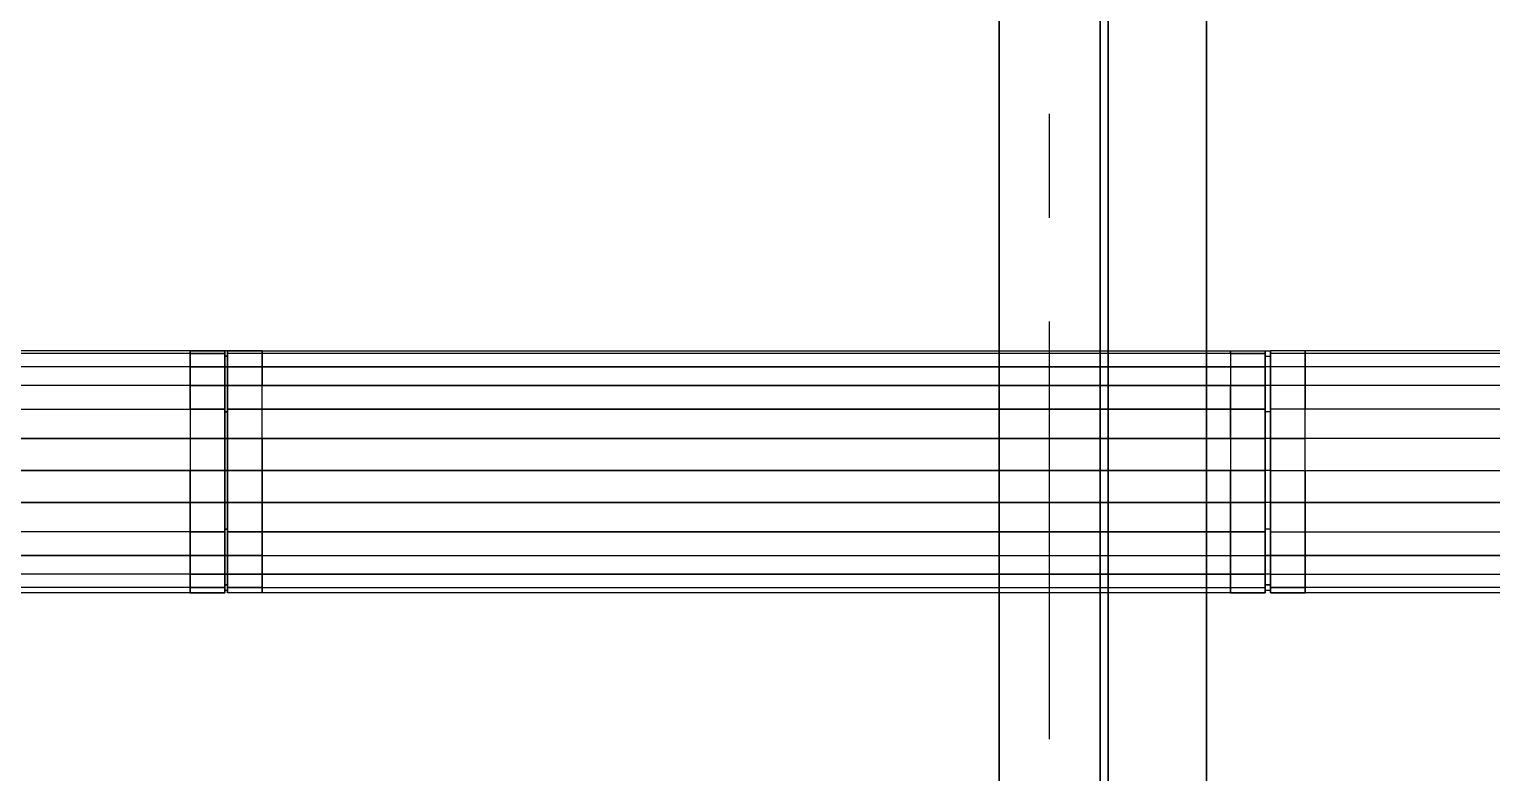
# Model space of a CAD drawing. Header units: metres. Extents: x 114 to 218, y 8 to 180.
# Drawn here: x 159.58 to 168.04, y 155.48 to 159.78 of the extents above; entities that cross this region are included whole.
import ezdxf

# ---------------------------------------------------------------- set-up
doc = ezdxf.new("R2010")
doc.units = ezdxf.units.M
doc.header["$MEASUREMENT"] = 0
for name, color, linetype in [('A_GRID', 7, 'Continuous'), ('M-SA2S-Conn', 7, 'Continuous'), ('M-SA2S-Round', 7, 'Continuous'), ('S-3D-BEAM', 7, 'Continuous')]:
    doc.layers.add(name, color=color, linetype=linetype)

msp = doc.modelspace()

# ---------------------------------------------------------------- linework, layer by layer
at = {"layer": 'A_GRID', "color": 1, "true_color": 0xff0000}
for points in [[(165.4817, 158.6881), (165.4817, 159.288)], [(165.4817, 155.6733), (165.4817, 158.0882)]]:
    msp.add_lwpolyline(points, dxfattribs=at)
at = {"layer": 'M-SA2S-Conn', "color": 5, "true_color": 0x0000ff}
for points in [[(160.5134, 157.919), (160.5134, 157.9036), (160.5134, 157.919), (160.7134, 157.919), (160.7134, 157.9036), (160.5134, 157.9036), (160.5134, 157.8267)], [(160.5134, 157.919), (160.5134, 157.919)], [(160.5134, 157.8267), (160.5134, 157.9036), (160.7134, 157.9036)], [(160.7134, 157.9036), (160.7134, 157.8267), (160.5134, 157.8267), (160.5134, 157.7191)], [(160.5134, 157.9036), (160.5134, 157.9036)], [(160.5134, 157.9036), (160.5134, 157.9036)], [(160.7134, 157.919), (160.7134, 157.8882), (160.7134, 157.8267), (160.7134, 157.7191), (160.7134, 157.5652), (160.7134, 157.4114), (160.7134, 157.2268), (160.7134, 157.0423), (160.7134, 156.8884), (160.7134, 156.7346), (160.7134, 156.627), (160.7134, 156.5654), (160.7134, 156.5347), (160.7134, 156.5654), (160.7134, 156.627)], [(160.7134, 157.919), (160.7134, 157.9036), (160.7134, 157.8267), (160.7134, 157.7191), (160.7134, 157.5806), (160.7134, 157.4114), (160.7134, 157.2268), (160.7134, 157.0423), (160.7134, 156.8731), (160.7134, 156.7346), (160.7134, 156.627), (160.7134, 156.55), (160.7134, 156.5193), (160.7134, 156.55), (160.7134, 156.627), (160.7134, 156.7346), (160.7134, 156.8731), (160.7134, 157.0423), (160.7134, 157.2268), (160.7134, 157.4114), (160.7134, 157.5806)], [(160.7287, 157.919), (160.7134, 157.919), (160.7134, 157.8882), (160.7287, 157.8882)], [(160.7134, 157.919), (160.7134, 157.919)], [(160.7134, 157.919), (160.7134, 157.919)], [(160.7134, 157.9036), (160.7134, 157.9036)], [(160.7134, 157.9036), (160.7134, 157.9036)], [(160.7287, 157.8882), (160.7134, 157.8882)], [(160.7134, 157.8882), (160.7134, 157.8267), (160.7287, 157.8267)], [(160.7134, 157.8882), (160.7134, 157.8882)], [(160.7134, 157.8882), (160.7134, 157.8882)], [(160.9287, 157.9036), (160.9287, 157.919), (160.7287, 157.919)], [(160.9287, 157.919), (160.9287, 157.9036), (160.7287, 157.9036)], [(160.7287, 156.5654), (160.7287, 156.5347), (160.7287, 156.5654), (160.7287, 156.627), (160.7287, 156.7346), (160.7287, 156.8884), (160.7287, 157.0423), (160.7287, 157.2268), (160.7287, 157.4114), (160.7287, 157.5652), (160.7287, 157.7191), (160.7287, 157.8267), (160.7287, 157.8882), (160.7287, 157.919), (160.7287, 157.8882), (160.7287, 157.8267), (160.7287, 157.7191), (160.7287, 157.5652), (160.7287, 157.4114), (160.7287, 157.2268), (160.7287, 157.0423), (160.7287, 156.8884), (160.7287, 156.7346), (160.7287, 156.627), (160.7287, 156.5654)], [(160.7287, 157.4114), (160.7287, 157.5806), (160.7287, 157.7191), (160.7287, 157.8267), (160.7287, 157.9036), (160.7287, 157.919), (160.7287, 157.9036), (160.7287, 157.8267), (160.7287, 157.7191), (160.7287, 157.5806), (160.7287, 157.4114), (160.7287, 157.2268), (160.7287, 157.0423), (160.7287, 156.8731), (160.7287, 156.7346), (160.7287, 156.627), (160.7287, 156.55), (160.7287, 156.5193), (160.7287, 156.55), (160.7287, 156.627), (160.7287, 156.7346), (160.7287, 156.8731), (160.7287, 157.0423), (160.7287, 157.2268), (160.7287, 157.4114)], [(160.7287, 157.919), (160.7287, 157.919)], [(160.7287, 157.919), (160.7287, 157.919)], [(160.9287, 157.8267), (160.9287, 157.9036), (160.7287, 157.9036)], [(160.9287, 157.9036), (160.9287, 157.8267), (160.7287, 157.8267)], [(160.7287, 157.9036), (160.7287, 157.9036)], [(160.7287, 157.9036), (160.7287, 157.9036)], [(160.7287, 157.8882), (160.7287, 157.8882)], [(160.7287, 157.8882), (160.7287, 157.8882)], [(160.9287, 157.919), (160.9287, 157.919)], [(160.9287, 157.9036), (160.9287, 157.9036)], [(160.9287, 157.9036), (160.9287, 157.9036)], [(166.5276, 157.919), (166.5276, 157.9036), (166.7276, 157.9036)], [(166.5276, 157.9036), (166.5276, 157.919), (166.7276, 157.919)], [(166.5276, 157.919), (166.5276, 157.919)], [(166.5276, 157.9036), (166.5276, 157.8267), (166.7276, 157.8267)], [(166.7276, 157.9036), (166.5276, 157.9036), (166.5276, 157.8267), (166.5276, 157.7191)], [(166.5276, 157.9036), (166.5276, 157.9036)], [(166.5276, 157.9036), (166.5276, 157.9036)], [(166.7276, 157.5652), (166.7276, 157.4114), (166.7276, 157.2268), (166.7276, 157.0423), (166.7276, 156.8884), (166.7276, 156.7346), (166.7276, 156.627), (166.7276, 156.5654), (166.7276, 156.5347), (166.7276, 156.5654), (166.7276, 156.627), (166.7276, 156.7346), (166.7276, 156.8884), (166.7276, 157.0423), (166.7276, 157.2268), (166.7276, 157.4114), (166.7276, 157.5652), (166.7276, 157.7191), (166.7276, 157.8267), (166.7276, 157.8882), (166.7276, 157.919)], [(166.7276, 157.4114), (166.7276, 157.5806), (166.7276, 157.7191), (166.7276, 157.8267), (166.7276, 157.9036), (166.7276, 157.919), (166.7276, 157.9036), (166.7276, 157.8267), (166.7276, 157.7191), (166.7276, 157.5806), (166.7276, 157.4114), (166.7276, 157.2268)], [(166.7276, 157.8882), (166.7276, 157.919), (166.7584, 157.919), (166.7584, 157.8882), (166.7584, 157.8267), (166.7276, 157.8267), (166.7276, 157.8882), (166.7584, 157.8882)], [(166.7276, 157.8882), (166.7584, 157.8882), (166.7584, 157.919)], [(166.7276, 157.919), (166.7276, 157.919)], [(166.7276, 157.919), (166.7276, 157.919)], [(166.7276, 157.9036), (166.7276, 157.9036)], [(166.7276, 157.9036), (166.7276, 157.9036)], [(166.7276, 157.8882), (166.7276, 157.8882)], [(166.7276, 157.8882), (166.7276, 157.8882)], [(166.9583, 157.919), (166.9583, 157.9036), (166.7584, 157.9036), (166.7584, 157.919)], [(166.9583, 157.9036), (166.9583, 157.919), (166.7584, 157.919), (166.7584, 157.9036)], [(166.7584, 157.919), (166.7584, 157.919)], [(166.7584, 157.919), (166.7584, 157.919)], [(166.9583, 157.9036), (166.9583, 157.8267), (166.7584, 157.8267), (166.7584, 157.9036)], [(166.9583, 157.8267), (166.9583, 157.9036), (166.7584, 157.9036), (166.7584, 157.8267)], [(166.7584, 157.9036), (166.7584, 157.9036)], [(166.7584, 157.9036), (166.7584, 157.9036)], [(166.7584, 157.8882), (166.7584, 157.8267), (166.7584, 157.7191), (166.7584, 157.5652), (166.7584, 157.4114), (166.7584, 157.2268), (166.7584, 157.0423), (166.7584, 156.8884), (166.7584, 156.7346), (166.7584, 156.627), (166.7584, 156.5654)], [(166.7584, 157.8882), (166.7584, 157.8882)], [(166.7584, 157.8882), (166.7584, 157.8882)], [(166.9583, 157.919), (166.9583, 157.919)], [(166.9583, 157.9036), (166.9583, 157.9036)], [(166.9583, 157.9036), (166.9583, 157.9036)], [(160.5134, 157.7191), (160.5134, 157.8267), (160.7134, 157.8267)], [(160.7134, 157.8267), (160.7134, 157.7191), (160.5134, 157.7191), (160.5134, 157.5806), (160.7134, 157.5806), (160.7134, 157.7191)], [(160.5134, 157.8267), (160.5134, 157.8267)], [(160.5134, 157.8267), (160.5134, 157.8267)], [(160.7287, 157.8267), (160.7134, 157.8267)], [(160.7134, 157.8267), (160.7134, 157.7191), (160.7287, 157.7191)], [(160.7134, 157.8267), (160.7134, 157.8267)], [(160.7134, 157.8267), (160.7134, 157.8267)], [(160.7134, 157.8267), (160.7134, 157.8267)], [(160.7134, 157.8267), (160.7134, 157.8267)], [(160.9287, 157.7191), (160.9287, 157.8267), (160.7287, 157.8267)], [(160.9287, 157.8267), (160.9287, 157.7191), (160.7287, 157.7191)], [(160.7287, 157.8267), (160.7287, 157.8267)], [(160.7287, 157.8267), (160.7287, 157.8267)], [(160.7287, 157.8267), (160.7287, 157.8267)], [(160.7287, 157.8267), (160.7287, 157.8267)], [(160.9287, 157.8267), (160.9287, 157.8267)], [(160.9287, 157.8267), (160.9287, 157.8267)], [(166.5276, 157.8267), (166.5276, 157.7191), (166.7276, 157.7191)], [(166.5276, 157.8267), (166.7276, 157.8267)], [(166.5276, 157.8267), (166.5276, 157.8267)], [(166.5276, 157.8267), (166.5276, 157.8267)], [(166.7584, 157.8267), (166.7584, 157.7191), (166.7276, 157.7191), (166.7276, 157.8267)], [(166.7584, 157.8267), (166.7276, 157.8267)], [(166.7276, 157.8267), (166.7276, 157.8267)], [(166.7276, 157.8267), (166.7276, 157.8267)], [(166.7276, 157.8267), (166.7276, 157.8267)], [(166.7276, 157.8267), (166.7276, 157.8267)], [(166.9583, 157.8267), (166.9583, 157.7191), (166.7584, 157.7191), (166.7584, 157.8267)], [(166.9583, 157.7191), (166.9583, 157.8267), (166.7584, 157.8267), (166.7584, 157.7191)], [(166.7584, 157.8267), (166.7584, 157.8267)], [(166.7584, 157.8267), (166.7584, 157.8267)], [(166.7584, 157.8267), (166.7584, 157.8267)], [(166.7584, 157.8267), (166.7584, 157.8267)], [(166.9583, 157.8267), (166.9583, 157.8267)], [(166.9583, 157.8267), (166.9583, 157.8267)], [(160.7134, 157.5806), (160.5134, 157.5806), (160.5134, 157.7191), (160.7134, 157.7191)], [(160.5134, 157.7191), (160.5134, 157.7191)], [(160.5134, 157.7191), (160.5134, 157.7191)], [(160.7287, 157.7191), (160.7134, 157.7191)], [(160.7134, 157.7191), (160.7134, 157.5652), (160.7287, 157.5652)], [(160.7134, 157.7191), (160.7134, 157.7191)], [(160.7134, 157.7191), (160.7134, 157.7191)], [(160.7134, 157.7191), (160.7134, 157.7191)], [(160.7134, 157.7191), (160.7134, 157.7191)], [(160.9287, 157.5806), (160.9287, 157.7191), (160.7287, 157.7191)], [(160.7287, 157.7191), (160.7287, 157.7191)], [(160.7287, 157.7191), (160.7287, 157.7191)], [(160.7287, 157.7191), (160.7287, 157.7191)], [(160.7287, 157.7191), (160.7287, 157.7191)], [(160.9287, 157.5806), (160.9287, 157.7191)], [(160.9287, 157.7191), (160.9287, 157.7191)], [(160.9287, 157.7191), (160.9287, 157.7191)], [(166.5276, 157.7191), (166.5276, 157.5806), (166.7276, 157.5806)], [(166.7276, 157.5806), (166.5276, 157.5806), (166.5276, 157.7191), (166.7276, 157.7191)], [(166.5276, 157.7191), (166.5276, 157.7191)], [(166.5276, 157.7191), (166.5276, 157.7191)], [(166.7584, 157.7191), (166.7584, 157.5652), (166.7276, 157.5652), (166.7276, 157.7191)], [(166.7584, 157.7191), (166.7276, 157.7191)], [(166.7276, 157.7191), (166.7276, 157.7191)], [(166.7276, 157.7191), (166.7276, 157.7191)], [(166.7276, 157.7191), (166.7276, 157.7191)], [(166.7276, 157.7191), (166.7276, 157.7191)], [(166.9583, 157.7191), (166.9583, 157.5806), (166.7584, 157.5806), (166.7584, 157.7191)], [(166.9583, 157.5806), (166.9583, 157.7191), (166.7584, 157.7191), (166.7584, 157.5806)], [(166.7584, 157.7191), (166.7584, 157.7191)], [(166.7584, 157.7191), (166.7584, 157.7191)], [(166.7584, 157.7191), (166.7584, 157.7191)], [(166.7584, 157.7191), (166.7584, 157.7191)], [(166.9583, 157.7191), (166.9583, 157.7191)], [(166.9583, 157.7191), (166.9583, 157.7191)], [(160.5134, 157.5806), (160.5134, 157.4114), (160.5134, 157.2268)], [(160.5134, 157.5806), (160.5134, 157.4114), (160.7134, 157.4114)], [(160.5134, 157.5806), (160.5134, 157.5806)], [(160.5134, 157.5806), (160.5134, 157.5806)], [(160.7134, 157.5806), (160.7134, 157.5806)], [(160.7134, 157.5806), (160.7134, 157.5806)], [(160.7287, 157.5652), (160.7134, 157.5652)], [(160.7134, 157.5652), (160.7134, 157.4114), (160.7287, 157.4114)], [(160.7134, 157.5652), (160.7134, 157.5652)], [(160.7134, 157.5652), (160.7134, 157.5652)], [(160.9287, 157.4114), (160.9287, 157.5806), (160.7287, 157.5806)], [(160.9287, 157.4114), (160.9287, 157.5806), (160.7287, 157.5806)], [(160.7287, 157.5806), (160.7287, 157.5806)], [(160.7287, 157.5806), (160.7287, 157.5806)], [(160.7287, 157.5652), (160.7287, 157.5652)], [(160.7287, 157.5652), (160.7287, 157.5652)], [(160.9287, 157.5806), (160.9287, 157.5806)], [(160.9287, 157.5806), (160.9287, 157.5806)], [(166.5276, 157.5806), (166.5276, 157.4114), (166.5276, 157.2268)], [(166.5276, 157.4114), (166.5276, 157.2268), (166.7276, 157.2268), (166.7276, 157.4114), (166.5276, 157.4114), (166.5276, 157.5806)], [(166.5276, 157.5806), (166.5276, 157.5806)], [(166.5276, 157.5806), (166.5276, 157.5806)], [(166.7276, 157.5806), (166.7276, 157.5806)], [(166.7276, 157.5806), (166.7276, 157.5806)], [(166.7584, 157.5652), (166.7584, 157.4114), (166.7276, 157.4114)], [(166.7584, 157.5652), (166.7276, 157.5652)], [(166.7276, 157.5652), (166.7276, 157.5652)], [(166.7276, 157.5652), (166.7276, 157.5652)], [(166.9583, 157.4114), (166.9583, 157.5806), (166.7584, 157.5806), (166.7584, 157.4114)], [(166.7584, 157.2268), (166.7584, 157.4114), (166.9583, 157.4114), (166.9583, 157.5806)], [(166.7584, 157.4114), (166.7584, 157.5806)], [(166.7584, 157.5806), (166.7584, 157.5806)], [(166.7584, 157.5806), (166.7584, 157.5806)], [(166.7584, 157.5652), (166.7584, 157.5652)], [(166.7584, 157.5652), (166.7584, 157.5652)], [(166.9583, 157.5806), (166.9583, 157.5806)], [(166.9583, 157.5806), (166.9583, 157.5806)], [(160.5134, 157.4114), (160.7134, 157.4114)], [(160.5134, 157.4114), (160.5134, 157.2268), (160.7134, 157.2268)], [(160.5134, 157.4114), (160.5134, 157.4114)], [(160.5134, 157.4114), (160.5134, 157.4114)], [(160.7287, 157.4114), (160.7134, 157.4114)], [(160.7134, 157.4114), (160.7134, 157.2268), (160.7287, 157.2268)], [(160.7134, 157.4114), (160.7134, 157.4114)], [(160.7134, 157.4114), (160.7134, 157.4114)], [(160.7134, 157.4114), (160.7134, 157.4114)], [(160.7134, 157.4114), (160.7134, 157.4114)], [(160.7287, 157.4114), (160.9287, 157.4114), (160.9287, 157.2268), (160.7287, 157.2268)], [(160.9287, 157.2268), (160.9287, 157.4114), (160.7287, 157.4114)], [(160.7287, 157.4114), (160.7287, 157.4114)], [(160.7287, 157.4114), (160.7287, 157.4114)], [(160.7287, 157.4114), (160.7287, 157.4114)], [(160.7287, 157.4114), (160.7287, 157.4114)], [(160.9287, 157.4114), (160.9287, 157.4114)], [(160.9287, 157.4114), (160.9287, 157.4114)], [(166.5276, 157.4114), (166.7276, 157.4114)], [(166.5276, 157.4114), (166.5276, 157.4114)], [(166.5276, 157.4114), (166.5276, 157.4114)], [(166.7584, 157.4114), (166.7584, 157.2268), (166.7276, 157.2268)], [(166.7584, 157.4114), (166.7276, 157.4114)], [(166.7276, 157.4114), (166.7276, 157.4114)], [(166.7276, 157.4114), (166.7276, 157.4114)], [(166.7276, 157.4114), (166.7276, 157.4114)], [(166.7276, 157.4114), (166.7276, 157.4114)], [(166.9583, 157.2268), (166.9583, 157.4114), (166.7584, 157.4114), (166.7584, 157.2268), (166.9583, 157.2268), (166.9583, 157.0423)], [(166.7584, 157.0423), (166.7584, 157.2268), (166.9583, 157.2268), (166.9583, 157.4114)], [(166.7584, 157.4114), (166.7584, 157.4114)], [(166.7584, 157.4114), (166.7584, 157.4114)], [(166.7584, 157.4114), (166.7584, 157.4114)], [(166.7584, 157.4114), (166.7584, 157.4114)], [(166.9583, 157.4114), (166.9583, 157.4114)], [(166.9583, 157.4114), (166.9583, 157.4114)], [(160.5134, 157.0423), (160.5134, 157.2268), (160.7134, 157.2268)], [(160.5134, 157.2268), (160.5134, 157.0423), (160.7134, 157.0423)], [(160.5134, 157.2268), (160.5134, 157.2268)], [(160.5134, 157.2268), (160.5134, 157.2268)], [(160.7287, 157.2268), (160.7134, 157.2268)], [(160.7134, 157.2268), (160.7134, 157.0423), (160.7287, 157.0423)], [(160.7134, 157.2268), (160.7134, 157.2268)], [(160.7134, 157.2268), (160.7134, 157.2268)], [(160.7134, 157.2268), (160.7134, 157.2268)], [(160.7134, 157.2268), (160.7134, 157.2268)], [(160.9287, 157.2268), (160.9287, 157.0423), (160.7287, 157.0423)], [(160.9287, 157.0423), (160.9287, 157.2268), (160.7287, 157.2268)], [(160.7287, 157.2268), (160.7287, 157.2268)], [(160.7287, 157.2268), (160.7287, 157.2268)], [(160.7287, 157.2268), (160.7287, 157.2268)], [(160.7287, 157.2268), (160.7287, 157.2268)], [(160.9287, 157.2268), (160.9287, 157.2268)], [(160.9287, 157.2268), (160.9287, 157.2268)], [(166.5276, 157.0423), (166.5276, 157.2268), (166.7276, 157.2268), (166.7276, 157.0423)], [(166.5276, 157.2268), (166.5276, 157.0423), (166.7276, 157.0423), (166.7276, 157.2268)], [(166.5276, 157.2268), (166.5276, 157.2268)], [(166.5276, 157.2268), (166.5276, 157.2268)], [(166.7584, 157.2268), (166.7584, 157.0423), (166.7276, 157.0423)], [(166.7584, 157.2268), (166.7276, 157.2268)], [(166.7276, 157.2268), (166.7276, 157.2268)], [(166.7276, 157.2268), (166.7276, 157.2268)], [(166.7276, 157.2268), (166.7276, 157.2268)], [(166.7276, 157.2268), (166.7276, 157.2268)], [(166.7584, 157.2268), (166.7584, 157.0423), (166.9583, 157.0423), (166.9583, 156.8731)], [(166.7584, 156.8731), (166.7584, 157.0423), (166.9583, 157.0423), (166.9583, 157.2268)], [(166.7584, 157.2268), (166.7584, 157.2268)], [(166.7584, 157.2268), (166.7584, 157.2268)], [(166.7584, 157.2268), (166.7584, 157.2268)], [(166.7584, 157.2268), (166.7584, 157.2268)], [(166.9583, 157.2268), (166.9583, 157.2268)], [(166.9583, 157.2268), (166.9583, 157.2268)], [(160.5134, 156.8731), (160.5134, 157.0423), (160.7134, 157.0423)], [(160.5134, 157.0423), (160.5134, 156.8731), (160.7134, 156.8731)], [(160.5134, 157.0423), (160.5134, 157.0423)], [(160.5134, 157.0423), (160.5134, 157.0423)], [(160.7287, 157.0423), (160.7134, 157.0423)], [(160.7134, 157.0423), (160.7134, 156.8884), (160.7287, 156.8884)], [(160.7134, 157.0423), (160.7134, 157.0423)], [(160.7134, 157.0423), (160.7134, 157.0423)], [(160.7134, 157.0423), (160.7134, 157.0423)], [(160.7134, 157.0423), (160.7134, 157.0423)], [(160.9287, 157.0423), (160.9287, 156.8731), (160.7287, 156.8731)], [(160.9287, 156.8731), (160.9287, 157.0423), (160.7287, 157.0423)], [(160.7287, 157.0423), (160.7287, 157.0423)], [(160.7287, 157.0423), (160.7287, 157.0423)], [(160.7287, 157.0423), (160.7287, 157.0423)], [(160.7287, 157.0423), (160.7287, 157.0423)], [(160.9287, 157.0423), (160.9287, 157.0423)], [(160.9287, 157.0423), (160.9287, 157.0423)], [(166.5276, 156.8731), (166.5276, 157.0423), (166.7276, 157.0423), (166.7276, 156.8731)], [(166.5276, 157.0423), (166.5276, 156.8731), (166.7276, 156.8731), (166.7276, 157.0423)], [(166.5276, 157.0423), (166.5276, 157.0423)], [(166.5276, 157.0423), (166.5276, 157.0423)], [(166.7584, 157.0423), (166.7584, 156.8884), (166.7276, 156.8884)], [(166.7584, 157.0423), (166.7276, 157.0423)], [(166.7276, 157.0423), (166.7276, 157.0423)], [(166.7276, 157.0423), (166.7276, 157.0423)], [(166.7276, 157.0423), (166.7276, 157.0423)], [(166.7276, 157.0423), (166.7276, 157.0423)], [(166.7584, 157.0423), (166.7584, 156.8731), (166.9583, 156.8731), (166.9583, 156.7346)], [(166.7584, 156.7346), (166.7584, 156.8731), (166.9583, 156.8731), (166.9583, 157.0423)], [(166.7584, 157.0423), (166.7584, 157.0423)], [(166.7584, 157.0423), (166.7584, 157.0423)], [(166.7584, 157.0423), (166.7584, 157.0423)], [(166.7584, 157.0423), (166.7584, 157.0423)], [(166.9583, 157.0423), (166.9583, 157.0423)], [(166.9583, 157.0423), (166.9583, 157.0423)], [(160.5134, 156.7346), (160.5134, 156.8731), (160.7134, 156.8731)], [(160.5134, 156.8731), (160.5134, 156.7346), (160.7134, 156.7346)], [(160.5134, 156.8731), (160.5134, 156.8731)], [(160.5134, 156.8731), (160.5134, 156.8731)], [(160.7287, 156.8884), (160.7134, 156.8884)], [(160.7134, 156.8884), (160.7134, 156.7346), (160.7287, 156.7346)], [(160.7134, 156.8884), (160.7134, 156.8884)], [(160.7134, 156.8884), (160.7134, 156.8884)], [(160.7134, 156.8731), (160.7134, 156.8731)], [(160.7134, 156.8731), (160.7134, 156.8731)], [(160.7287, 156.8884), (160.7287, 156.8884)], [(160.7287, 156.8884), (160.7287, 156.8884)], [(160.9287, 156.8731), (160.9287, 156.7346), (160.7287, 156.7346)], [(160.9287, 156.7346), (160.9287, 156.8731), (160.7287, 156.8731)], [(160.7287, 156.8731), (160.7287, 156.8731)], [(160.7287, 156.8731), (160.7287, 156.8731)], [(160.9287, 156.8731), (160.9287, 156.8731)], [(160.9287, 156.8731), (160.9287, 156.8731)], [(166.5276, 156.7346), (166.5276, 156.8731), (166.7276, 156.8731), (166.7276, 156.7346)], [(166.5276, 156.8731), (166.5276, 156.7346), (166.7276, 156.7346), (166.7276, 156.8731)], [(166.5276, 156.8731), (166.5276, 156.8731)], [(166.5276, 156.8731), (166.5276, 156.8731)], [(166.7584, 156.8884), (166.7276, 156.8884)], [(166.7276, 156.8884), (166.7276, 156.8884)], [(166.7276, 156.8884), (166.7276, 156.8884)], [(166.7276, 156.8731), (166.7276, 156.8731)], [(166.7276, 156.8731), (166.7276, 156.8731)], [(166.7584, 156.8884), (166.7584, 156.7346), (166.7584, 156.627)], [(166.7584, 156.8884), (166.7584, 156.8884)], [(166.7584, 156.8884), (166.7584, 156.8884)], [(166.7584, 156.8731), (166.7584, 156.7346), (166.9583, 156.7346), (166.9583, 156.627)], [(166.7584, 156.627), (166.7584, 156.7346), (166.9583, 156.7346), (166.9583, 156.8731)], [(166.7584, 156.8731), (166.7584, 156.8731)], [(166.7584, 156.8731), (166.7584, 156.8731)], [(166.9583, 156.8731), (166.9583, 156.8731)], [(166.9583, 156.8731), (166.9583, 156.8731)], [(160.5134, 156.627), (160.5134, 156.7346), (160.7134, 156.7346)], [(160.5134, 156.7346), (160.5134, 156.627), (160.7134, 156.627)], [(160.5134, 156.7346), (160.5134, 156.7346)], [(160.5134, 156.7346), (160.5134, 156.7346)], [(160.7287, 156.7346), (160.7134, 156.7346)], [(160.7134, 156.7346), (160.7134, 156.627), (160.7287, 156.627)], [(160.7134, 156.7346), (160.7134, 156.7346)], [(160.7134, 156.7346), (160.7134, 156.7346)], [(160.7134, 156.7346), (160.7134, 156.7346)], [(160.7134, 156.7346), (160.7134, 156.7346)], [(160.9287, 156.7346), (160.9287, 156.627), (160.7287, 156.627)], [(160.9287, 156.627), (160.9287, 156.7346), (160.7287, 156.7346)], [(160.7287, 156.7346), (160.7287, 156.7346)], [(160.7287, 156.7346), (160.7287, 156.7346)], [(160.7287, 156.7346), (160.7287, 156.7346)], [(160.7287, 156.7346), (160.7287, 156.7346)], [(160.9287, 156.7346), (160.9287, 156.7346)], [(160.9287, 156.7346), (160.9287, 156.7346)], [(166.5276, 156.627), (166.5276, 156.7346), (166.7276, 156.7346), (166.7276, 156.627)], [(166.5276, 156.7346), (166.5276, 156.627), (166.7276, 156.627), (166.7276, 156.7346)], [(166.5276, 156.7346), (166.5276, 156.7346)], [(166.5276, 156.7346), (166.5276, 156.7346)], [(166.7276, 156.7346), (166.7584, 156.7346)], [(166.7584, 156.7346), (166.7276, 156.7346)], [(166.7276, 156.7346), (166.7276, 156.7346)], [(166.7276, 156.7346), (166.7276, 156.7346)], [(166.7276, 156.7346), (166.7276, 156.7346)], [(166.7276, 156.7346), (166.7276, 156.7346)], [(166.7584, 156.7346), (166.7584, 156.627), (166.9583, 156.627), (166.9583, 156.55)], [(166.7584, 156.55), (166.7584, 156.627), (166.9583, 156.627), (166.9583, 156.7346)], [(166.7584, 156.7346), (166.7584, 156.7346)], [(166.7584, 156.7346), (166.7584, 156.7346)], [(166.7584, 156.7346), (166.7584, 156.7346)], [(166.7584, 156.7346), (166.7584, 156.7346)], [(166.9583, 156.7346), (166.9583, 156.7346)], [(166.9583, 156.7346), (166.9583, 156.7346)], [(160.5134, 156.55), (160.5134, 156.627), (160.7134, 156.627)], [(160.5134, 156.627), (160.5134, 156.55), (160.7134, 156.55)], [(160.5134, 156.627), (160.5134, 156.627)], [(160.5134, 156.627), (160.5134, 156.627)], [(160.7287, 156.627), (160.7134, 156.627)], [(160.7134, 156.627), (160.7134, 156.627)], [(160.7134, 156.627), (160.7134, 156.627)], [(160.7134, 156.627), (160.7134, 156.627)], [(160.7134, 156.627), (160.7134, 156.627)], [(160.9287, 156.627), (160.9287, 156.55), (160.7287, 156.55)], [(160.9287, 156.55), (160.9287, 156.627), (160.7287, 156.627)], [(160.7287, 156.627), (160.7287, 156.627)], [(160.7287, 156.627), (160.7287, 156.627)], [(160.7287, 156.627), (160.7287, 156.627)], [(160.7287, 156.627), (160.7287, 156.627)], [(160.9287, 156.627), (160.9287, 156.627)], [(160.9287, 156.627), (160.9287, 156.627)], [(166.5276, 156.55), (166.5276, 156.627), (166.7276, 156.627), (166.7276, 156.55)], [(166.5276, 156.627), (166.5276, 156.55), (166.7276, 156.55), (166.7276, 156.627)], [(166.5276, 156.627), (166.5276, 156.627)], [(166.5276, 156.627), (166.5276, 156.627)], [(166.7584, 156.5654), (166.7584, 156.627), (166.7276, 156.627)], [(166.7584, 156.627), (166.7276, 156.627)], [(166.7276, 156.627), (166.7276, 156.627)], [(166.7276, 156.627), (166.7276, 156.627)], [(166.7276, 156.627), (166.7276, 156.627)], [(166.7276, 156.627), (166.7276, 156.627)], [(166.7584, 156.627), (166.7584, 156.55), (166.9583, 156.55), (166.9583, 156.5193)], [(166.7584, 156.5193), (166.7584, 156.55), (166.9583, 156.55), (166.9583, 156.627)], [(166.7584, 156.627), (166.7584, 156.627)], [(166.7584, 156.627), (166.7584, 156.627)], [(166.7584, 156.627), (166.7584, 156.627)], [(166.7584, 156.627), (166.7584, 156.627)], [(166.9583, 156.627), (166.9583, 156.627)], [(166.9583, 156.627), (166.9583, 156.627)], [(160.5134, 156.5193), (160.5134, 156.55), (160.7134, 156.55)], [(160.5134, 156.55), (160.5134, 156.5193), (160.7134, 156.5193)], [(160.5134, 156.55), (160.5134, 156.55)], [(160.5134, 156.55), (160.5134, 156.55)], [(160.5134, 156.5193), (160.5134, 156.5193)], [(160.7287, 156.5654), (160.7134, 156.5654)], [(160.7134, 156.5654), (160.7287, 156.5654)], [(160.7134, 156.5654), (160.7134, 156.5654)], [(160.7134, 156.5654), (160.7134, 156.5654)], [(160.7134, 156.55), (160.7134, 156.55)], [(160.7134, 156.55), (160.7134, 156.55)], [(160.7134, 156.5347), (160.7287, 156.5347)], [(160.7134, 156.5347), (160.7134, 156.5347)], [(160.7134, 156.5193), (160.7134, 156.5193)], [(160.7287, 156.5654), (160.7287, 156.5654)], [(160.7287, 156.5654), (160.7287, 156.5654)], [(160.9287, 156.55), (160.9287, 156.5193), (160.7287, 156.5193)], [(160.9287, 156.5193), (160.9287, 156.55), (160.7287, 156.55)], [(160.7287, 156.55), (160.7287, 156.55)], [(160.7287, 156.55), (160.7287, 156.55)], [(160.7287, 156.5347), (160.7287, 156.5347)], [(160.7287, 156.5193), (160.7287, 156.5193)], [(160.9287, 156.55), (160.9287, 156.55)], [(160.9287, 156.55), (160.9287, 156.55)], [(160.9287, 156.5193), (160.9287, 156.5193)], [(166.5276, 156.5193), (166.5276, 156.55), (166.7276, 156.55), (166.7276, 156.5193)], [(166.5276, 156.55), (166.5276, 156.5193), (166.7276, 156.5193), (166.7276, 156.55)], [(166.5276, 156.55), (166.5276, 156.55)], [(166.5276, 156.55), (166.5276, 156.55)], [(166.5276, 156.5193), (166.5276, 156.5193)], [(166.7276, 156.5654), (166.7584, 156.5654), (166.7584, 156.5347), (166.7584, 156.5654), (166.7276, 156.5654)], [(166.7276, 156.5654), (166.7276, 156.5654)], [(166.7276, 156.5654), (166.7276, 156.5654)], [(166.7276, 156.55), (166.7276, 156.55)], [(166.7276, 156.55), (166.7276, 156.55)], [(166.7276, 156.5347), (166.7584, 156.5347)], [(166.7276, 156.5347), (166.7276, 156.5347)], [(166.7276, 156.5193), (166.7276, 156.5193)], [(166.7584, 156.5654), (166.7584, 156.5654)], [(166.7584, 156.5654), (166.7584, 156.5654)], [(166.7584, 156.55), (166.7584, 156.5193), (166.9583, 156.5193), (166.9583, 156.55)], [(166.7584, 156.55), (166.7584, 156.55)], [(166.7584, 156.55), (166.7584, 156.55)], [(166.7584, 156.5347), (166.7584, 156.5347)], [(166.7584, 156.5193), (166.7584, 156.5193)], [(166.9583, 156.55), (166.9583, 156.55)], [(166.9583, 156.55), (166.9583, 156.55)], [(166.9583, 156.5193), (166.9583, 156.5193)]]:
    msp.add_lwpolyline(points, dxfattribs=at)
at = {"layer": 'M-SA2S-Round', "color": 5, "true_color": 0x0000ff}
for points in [[(160.7134, 157.919), (154.7145, 157.919)], [(160.7134, 157.9036), (154.7145, 157.9036)], [(160.7134, 157.9036), (154.7145, 157.9036)], [(160.7134, 156.7346), (160.7134, 156.627), (160.7134, 156.55), (160.7134, 156.5193), (160.7134, 156.55), (160.7134, 156.627), (160.7134, 156.7346), (160.7134, 156.8731), (160.7134, 157.0423), (160.7134, 157.2268), (160.7134, 157.4114), (160.7134, 157.5806), (160.7134, 157.7191), (160.7134, 157.8267), (160.7134, 157.9036), (160.7134, 157.919), (160.7134, 157.9036), (160.7134, 157.8267), (160.7134, 157.7191), (160.7134, 157.5806)], [(160.7134, 157.919), (160.7134, 157.919)], [(160.7134, 157.9036), (160.7134, 157.9036)], [(160.7134, 157.9036), (160.7134, 157.9036)], [(160.7287, 157.9036), (160.7287, 157.8267), (166.7276, 157.8267), (166.7276, 157.9036), (160.7287, 157.9036), (160.7287, 157.919), (166.7276, 157.919), (166.7276, 157.9036), (160.7287, 157.9036), (160.7287, 157.919)], [(160.7287, 157.919), (160.7287, 157.919)], [(166.7276, 157.7191), (166.7276, 157.8267), (160.7287, 157.8267), (160.7287, 157.9036)], [(160.7287, 157.9036), (160.7287, 157.9036)], [(160.7287, 157.9036), (160.7287, 157.9036)], [(166.7276, 157.919), (166.7276, 157.9036), (166.7276, 157.8267), (166.7276, 157.7191), (166.7276, 157.5806), (166.7276, 157.4114), (166.7276, 157.2268), (166.7276, 157.0423), (166.7276, 156.8731), (166.7276, 156.7346), (166.7276, 156.627)], [(166.7276, 157.919), (166.7276, 157.919)], [(166.7276, 157.9036), (166.7276, 157.9036)], [(166.7276, 157.9036), (166.7276, 157.9036)], [(172.7572, 157.8267), (172.7572, 157.9036), (166.7584, 157.9036), (166.7584, 157.919)], [(172.7572, 157.9036), (172.7572, 157.919), (166.7584, 157.919), (166.7584, 157.9036)], [(172.7572, 157.919), (172.7572, 157.9036), (166.7584, 157.9036), (166.7584, 157.8267)], [(166.7584, 157.919), (166.7584, 157.919)], [(172.7572, 157.7191), (172.7572, 157.8267), (166.7584, 157.8267), (166.7584, 157.9036)], [(172.7572, 157.9036), (172.7572, 157.8267), (166.7584, 157.8267), (166.7584, 157.7191)], [(166.7584, 157.9036), (166.7584, 157.9036)], [(166.7584, 157.9036), (166.7584, 157.9036)], [(160.7134, 157.8267), (154.7145, 157.8267)], [(160.7134, 157.8267), (154.7145, 157.8267)], [(160.7134, 157.8267), (160.7134, 157.8267)], [(160.7134, 157.8267), (160.7134, 157.8267)], [(166.7276, 157.5806), (166.7276, 157.7191), (160.7287, 157.7191), (160.7287, 157.8267)], [(160.7287, 157.8267), (160.7287, 157.7191), (166.7276, 157.7191)], [(160.7287, 157.8267), (160.7287, 157.8267)], [(160.7287, 157.8267), (160.7287, 157.8267)], [(166.7276, 157.8267), (166.7276, 157.8267)], [(166.7276, 157.8267), (166.7276, 157.8267)], [(172.7572, 157.5806), (172.7572, 157.7191), (166.7584, 157.7191), (166.7584, 157.8267)], [(172.7572, 157.8267), (172.7572, 157.7191), (166.7584, 157.7191), (166.7584, 157.5806)], [(166.7584, 157.8267), (166.7584, 157.8267)], [(166.7584, 157.8267), (166.7584, 157.8267)], [(160.7134, 157.7191), (154.7145, 157.7191)], [(160.7134, 157.7191), (154.7145, 157.7191), (154.7145, 157.5806), (160.7134, 157.5806), (160.7134, 157.4114), (154.7145, 157.4114), (154.7145, 157.5806)], [(160.7134, 157.7191), (160.7134, 157.7191)], [(160.7134, 157.7191), (160.7134, 157.7191)], [(166.7276, 157.4114), (166.7276, 157.5806), (160.7287, 157.5806), (160.7287, 157.7191)], [(160.7287, 157.7191), (160.7287, 157.5806), (166.7276, 157.5806)], [(160.7287, 157.7191), (160.7287, 157.7191)], [(160.7287, 157.7191), (160.7287, 157.7191)], [(166.7276, 157.7191), (166.7276, 157.7191)], [(166.7276, 157.7191), (166.7276, 157.7191)], [(172.7572, 157.4114), (172.7572, 157.5806), (166.7584, 157.5806), (166.7584, 157.7191)], [(172.7572, 157.7191), (172.7572, 157.5806), (166.7584, 157.5806), (166.7584, 157.4114)], [(166.7584, 157.7191), (166.7584, 157.7191)], [(166.7584, 157.7191), (166.7584, 157.7191)], [(154.7145, 157.4114), (154.7145, 157.5806), (160.7134, 157.5806)], [(160.7134, 157.5806), (160.7134, 157.5806)], [(160.7134, 157.5806), (160.7134, 157.5806)], [(166.7276, 157.2268), (166.7276, 157.4114), (160.7287, 157.4114), (160.7287, 157.5806)], [(160.7287, 157.5806), (160.7287, 157.4114), (166.7276, 157.4114)], [(160.7287, 157.5806), (160.7287, 157.5806)], [(160.7287, 157.5806), (160.7287, 157.5806)], [(166.7276, 157.5806), (166.7276, 157.5806)], [(166.7276, 157.5806), (166.7276, 157.5806)], [(172.7572, 157.2268), (172.7572, 157.4114), (166.7584, 157.4114), (166.7584, 157.5806)], [(172.7572, 157.5806), (172.7572, 157.4114), (166.7584, 157.4114), (166.7584, 157.2268), (172.7572, 157.2268), (172.7572, 157.4114)], [(166.7584, 157.5806), (166.7584, 157.5806)], [(166.7584, 157.5806), (166.7584, 157.5806)], [(160.7134, 157.2268), (154.7145, 157.2268), (154.7145, 157.4114), (160.7134, 157.4114)], [(154.7145, 157.4114), (154.7145, 157.2268), (160.7134, 157.2268), (160.7134, 157.4114)], [(160.7134, 157.4114), (160.7134, 157.4114)], [(160.7134, 157.4114), (160.7134, 157.4114)], [(166.7276, 156.7346), (166.7276, 156.8731), (166.7276, 157.0423), (166.7276, 157.2268), (160.7287, 157.2268), (160.7287, 157.4114)], [(160.7287, 157.4114), (160.7287, 157.2268), (166.7276, 157.2268)], [(160.7287, 157.4114), (160.7287, 157.4114)], [(160.7287, 157.4114), (160.7287, 157.4114)], [(166.7276, 157.4114), (166.7276, 157.4114)], [(166.7276, 157.4114), (166.7276, 157.4114)], [(166.7584, 157.4114), (166.7584, 157.2268)], [(166.7584, 157.4114), (166.7584, 157.4114)], [(166.7584, 157.4114), (166.7584, 157.4114)], [(154.7145, 157.2268), (154.7145, 157.0423), (160.7134, 157.0423), (160.7134, 157.2268)], [(160.7134, 157.2268), (160.7134, 157.2268)], [(160.7134, 157.2268), (160.7134, 157.2268)], [(160.7287, 156.627), (160.7287, 156.7346), (160.7287, 156.8731), (160.7287, 157.0423), (160.7287, 157.2268)], [(160.7287, 157.2268), (160.7287, 157.0423), (166.7276, 157.0423)], [(160.7287, 157.2268), (160.7287, 157.2268)], [(160.7287, 157.2268), (160.7287, 157.2268)], [(166.7276, 157.2268), (166.7276, 157.2268)], [(166.7276, 157.2268), (166.7276, 157.2268)], [(166.7584, 157.2268), (166.7584, 157.0423), (172.7572, 157.0423), (172.7572, 157.2268)], [(172.7572, 156.8731), (172.7572, 157.0423), (166.7584, 157.0423), (166.7584, 157.2268), (172.7572, 157.2268), (172.7572, 157.0423)], [(166.7584, 157.2268), (166.7584, 157.2268)], [(166.7584, 157.2268), (166.7584, 157.2268)], [(160.7134, 157.0423), (160.7134, 156.8731), (154.7145, 156.8731), (154.7145, 156.7346), (160.7134, 156.7346), (160.7134, 156.8731)], [(160.7134, 157.0423), (154.7145, 157.0423)], [(160.7134, 157.0423), (160.7134, 157.0423)], [(160.7134, 157.0423), (160.7134, 157.0423)], [(160.7287, 157.0423), (160.7287, 156.8731)], [(166.7276, 157.0423), (160.7287, 157.0423)], [(160.7287, 157.0423), (160.7287, 157.0423)], [(160.7287, 157.0423), (160.7287, 157.0423)], [(166.7276, 157.0423), (166.7276, 157.0423)], [(166.7276, 157.0423), (166.7276, 157.0423)], [(166.7584, 157.0423), (166.7584, 156.8731), (172.7572, 156.8731), (172.7572, 157.0423)], [(166.7584, 156.8731), (166.7584, 157.0423)], [(166.7584, 157.0423), (166.7584, 157.0423)], [(166.7584, 157.0423), (166.7584, 157.0423)], [(160.7134, 156.8731), (154.7145, 156.8731)], [(160.7134, 156.8731), (160.7134, 156.8731)], [(160.7134, 156.8731), (160.7134, 156.8731)], [(166.7276, 156.8731), (160.7287, 156.8731)], [(160.7287, 156.7346), (160.7287, 156.8731), (166.7276, 156.8731)], [(160.7287, 156.8731), (160.7287, 156.8731)], [(160.7287, 156.8731), (160.7287, 156.8731)], [(166.7276, 156.8731), (166.7276, 156.8731)], [(166.7276, 156.8731), (166.7276, 156.8731)], [(166.7584, 156.8731), (166.7584, 156.7346), (172.7572, 156.7346), (172.7572, 156.8731)], [(166.7584, 156.7346), (166.7584, 156.8731), (172.7572, 156.8731)], [(166.7584, 156.8731), (166.7584, 156.8731)], [(166.7584, 156.8731), (166.7584, 156.8731)], [(160.7134, 156.7346), (154.7145, 156.7346)], [(160.7134, 156.7346), (160.7134, 156.7346)], [(160.7134, 156.7346), (160.7134, 156.7346)], [(160.7287, 156.7346), (166.7276, 156.7346)], [(160.7287, 156.627), (160.7287, 156.7346), (166.7276, 156.7346), (166.7276, 156.627)], [(160.7287, 156.7346), (160.7287, 156.7346)], [(160.7287, 156.7346), (160.7287, 156.7346)], [(166.7276, 156.7346), (166.7276, 156.7346)], [(166.7276, 156.7346), (166.7276, 156.7346)], [(166.7584, 156.7346), (166.7584, 156.627), (172.7572, 156.627), (172.7572, 156.7346)], [(172.7572, 156.5193), (172.7572, 156.55), (166.7584, 156.55), (166.7584, 156.627), (172.7572, 156.627), (172.7572, 156.7346), (166.7584, 156.7346), (166.7584, 156.627)], [(166.7584, 156.7346), (166.7584, 156.7346)], [(166.7584, 156.7346), (166.7584, 156.7346)], [(160.7134, 156.627), (154.7145, 156.627)], [(160.7134, 156.627), (154.7145, 156.627)], [(160.7134, 156.627), (160.7134, 156.627)], [(160.7134, 156.627), (160.7134, 156.627)], [(160.7287, 156.5193), (160.7287, 156.55), (166.7276, 156.55), (166.7276, 156.627), (160.7287, 156.627), (160.7287, 156.55)], [(160.7287, 156.55), (160.7287, 156.627), (166.7276, 156.627), (166.7276, 156.55), (166.7276, 156.5193), (160.7287, 156.5193), (160.7287, 156.55), (166.7276, 156.55), (166.7276, 156.5193)], [(160.7287, 156.627), (160.7287, 156.627)], [(160.7287, 156.627), (160.7287, 156.627)], [(166.7276, 156.627), (166.7276, 156.627)], [(166.7276, 156.627), (166.7276, 156.627)], [(166.7584, 156.627), (166.7584, 156.55)], [(172.7572, 156.627), (172.7572, 156.55), (166.7584, 156.55), (166.7584, 156.5193)], [(166.7584, 156.627), (166.7584, 156.627)], [(166.7584, 156.627), (166.7584, 156.627)], [(160.7134, 156.55), (154.7145, 156.55)], [(160.7134, 156.55), (154.7145, 156.55)], [(160.7134, 156.5193), (154.7145, 156.5193)], [(160.7134, 156.55), (160.7134, 156.55)], [(160.7134, 156.55), (160.7134, 156.55)], [(160.7134, 156.5193), (160.7134, 156.5193)], [(160.7287, 156.55), (160.7287, 156.55)], [(160.7287, 156.55), (160.7287, 156.55)], [(160.7287, 156.5193), (160.7287, 156.5193)], [(166.7276, 156.55), (166.7276, 156.55)], [(166.7276, 156.55), (166.7276, 156.55)], [(166.7276, 156.5193), (166.7276, 156.5193)], [(172.7572, 156.55), (172.7572, 156.5193), (166.7584, 156.5193), (166.7584, 156.55)], [(166.7584, 156.55), (166.7584, 156.55)], [(166.7584, 156.55), (166.7584, 156.55)], [(166.7584, 156.5193), (166.7584, 156.5193)]]:
    msp.add_lwpolyline(points, dxfattribs=at)
at = {"layer": 'S-3D-BEAM', "color": 4, "true_color": 0x00ffff}
for points in [[(165.1894, 162.0105), (166.3892, 162.0105), (166.3892, 162.0105), (166.3892, 109.4666), (165.1894, 109.4666), (165.1894, 162.0105)], [(165.1894, 109.4666), (165.1894, 162.0105), (165.1894, 109.4666)], [(165.7739, 162.0105), (165.1894, 162.0105), (165.1894, 162.0105), (165.1894, 109.4666), (165.7739, 109.4666), (165.7739, 162.0105)], [(165.1894, 162.0105), (165.7739, 162.0105), (165.7739, 162.0105), (165.7739, 109.4666), (165.1894, 109.4666), (165.1894, 162.0105)], [(165.1894, 109.4666), (165.1894, 162.0105), (165.1894, 109.4666)], [(166.3892, 162.0105), (165.1894, 162.0105), (165.1894, 162.0105), (165.1894, 109.4666), (166.3892, 109.4666), (166.3892, 162.0105)], [(165.8201, 162.0105), (166.3892, 162.0105), (165.8201, 162.0105), (165.8201, 162.0105), (165.8201, 109.4666), (166.3892, 109.4666), (166.3892, 162.0105), (166.3892, 162.0105), (165.1894, 162.0105), (165.7739, 162.0105)], [(165.7739, 109.4666), (165.7739, 162.0105), (165.7739, 109.4666)], [(165.8201, 162.0105), (166.3892, 162.0105), (166.3892, 162.0105), (166.3892, 109.4666), (165.8201, 109.4666), (165.8201, 162.0105)], [(165.8201, 109.4666), (165.8201, 162.0105), (165.8201, 109.4666)], [(166.3892, 109.4666), (166.3892, 162.0105), (166.3892, 109.4666)], [(166.3892, 109.4666), (166.3892, 162.0105), (166.3892, 109.4666)]]:
    msp.add_lwpolyline(points, dxfattribs=at)

doc.saveas('drawing.dxf')
